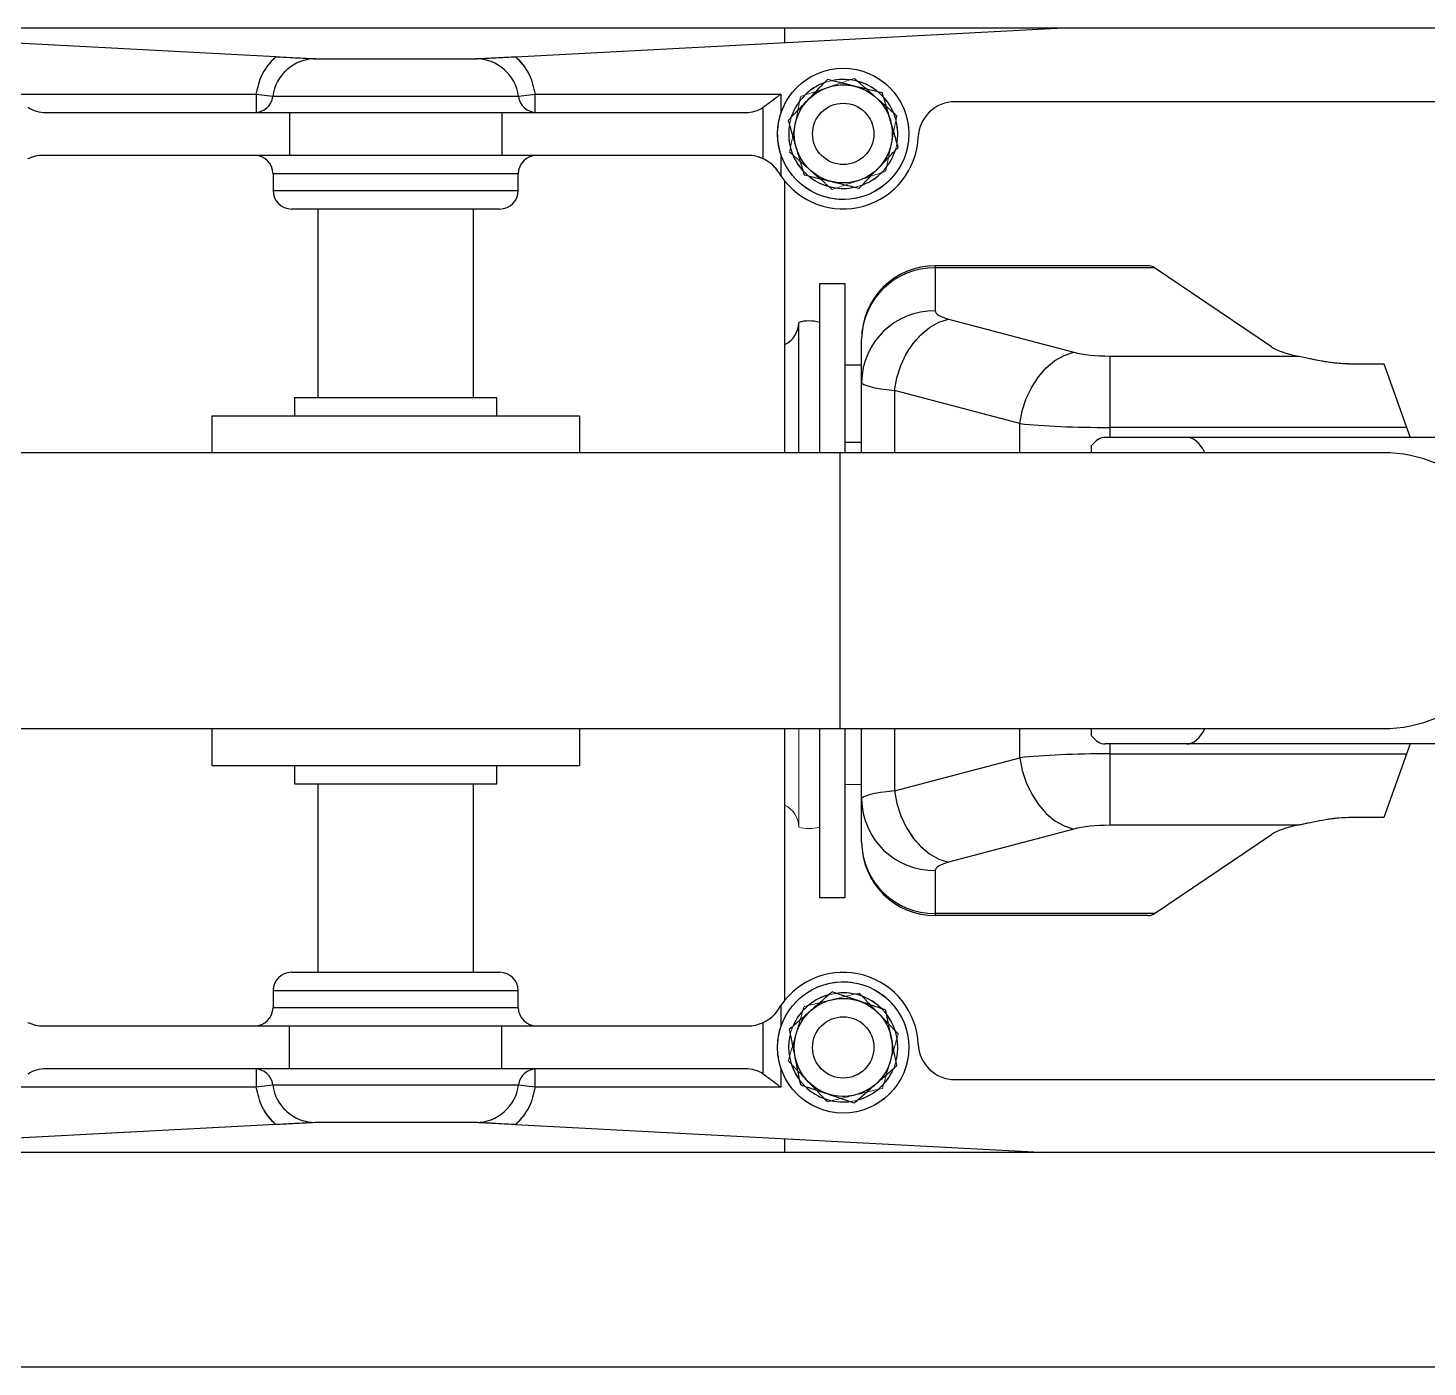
# Model space of a CAD drawing. Header units: feet. Extents: x -21 to 5170, y -254 to 1413.
# Drawn here: x 493.46 to 503.91, y 439.07 to 449.07 of the extents above; entities that cross this region are included whole.
import ezdxf

# ---------------------------------------------------------------- set-up
doc = ezdxf.new("R2010")
doc.units = ezdxf.units.FT
doc.header["$MEASUREMENT"] = 0
doc.layers.add('E-ARRY-TABL', color=9, linetype='Continuous')

# ---------------------------------------------------------------- blocks, each defined once
blk = doc.blocks.new('2.2.1_8 Mid Plan View')
at = {"color": 7, "linetype": 'Continuous', "lineweight": 15}
for p, q in [((-0.30061, -3.73684), (-0.30061, 2.68042)), ((0.30109, 2.68042), (0.30109, -3.73684)), ((-0.41544, -3.62201), (-0.41544, 2.56559)), ((-0.08202, 0.09022), (-0.08202, -0.1048)), ((0.08202, 0.09022), (0.08202, -0.1048)), ((-0.26164, 0.08119), (-0.26164, -0.22889)), ((0.26164, -0.22889), (0.26164, 0.08119)), ((-0.12142, 0.00057), (-0.08733, 0.01273)), ((-0.08733, 0.01273), (-0.08202, 0.01463)), ((-0.08733, 0.01273), (-0.08733, -0.14613)), ((0.08202, 0.01463), (0.08733, 0.01273)), ((0.08733, -0.14613), (0.08733, 0.01273)), ((0.08733, 0.01273), (0.12142, 0.00057)), ((-0.12142, -0.0164), (-0.12142, 0.00057)), ((-0.07382, 0), (-0.07382, -0.29035)), ((0.07382, -0.29035), (0.07382, 0)), ((0.12142, 0.00057), (0.12142, -0.0164)), ((-0.12556, -0.14613), (-0.12556, -0.04537)), ((0.12556, -0.04537), (0.12556, -0.14613)), ((-0.13046, -0.05956), (-0.17274, -0.12222)), ((0.17274, -0.12222), (0.13046, -0.05956)), ((-0.08202, -0.1048), (-0.08202, -0.14855)), ((0.08202, -0.1048), (0.08202, -0.14855)), ((-0.17388, -0.12565), (-0.17388, -0.2395)), ((-0.17274, -0.12222), (-0.17274, -0.2395)), ((0.17274, -0.12222), (0.17274, -0.2395)), ((0.17388, -0.12565), (0.17388, -0.2395)), ((-0.08733, -0.14613), (-0.12556, -0.14613)), ((0.08733, -0.14613), (0.12556, -0.14613)), ((-0.07382, -0.15584), (-0.07762, -0.15584)), ((0.07762, -0.15584), (0.07382, -0.15584)), ((-0.14536, -0.23247), (-0.12762, -0.16535)), ((0.12762, -0.16535), (0.14536, -0.23247)), ((0.28572, -0.46404), (0.30109, -0.17084)), ((-0.28572, -0.46404), (-0.30061, -0.18001)), ((-0.08939, -0.19417), (-0.10713, -0.2613)), ((0.10713, -0.2613), (0.08939, -0.19417)), ((-0.17388, -0.2395), (-0.17274, -0.2395)), ((-0.17274, -0.2395), (-0.14975, -0.2395)), ((0.14975, -0.2395), (0.17274, -0.2395)), ((0.17274, -0.2395), (0.17388, -0.2395)), ((-0.11152, -0.27887), (-0.13451, -0.27887)), ((-0.07382, -0.27887), (-0.11152, -0.27887)), ((-0.10375, -0.27887), (-0.10375, -0.28771)), ((0.11152, -0.27887), (0.07382, -0.27887)), ((0.13451, -0.27887), (0.11152, -0.27887)), ((-0.07382, -0.28771), (-0.16416, -0.28771)), ((-0.16416, -0.28771), (-0.16416, -0.30146)), ((-0.07382, -0.29035), (-0.07382, -0.42979)), ((0.16416, -0.28771), (0.07382, -0.28771)), ((0.07382, -0.42979), (0.07382, -0.29035)), ((0.16416, -0.30146), (0.16416, -0.28771)), ((-0.16416, -0.30146), (-0.07382, -0.30146)), ((0.07382, -0.30146), (0.16416, -0.30146)), ((-0.07382, -0.31255), (-0.12655, -0.31255)), ((-0.29328, -0.31988), (-0.30061, -0.31988)), ((-0.26575, -0.45363), (-0.26575, -0.32202)), ((-0.22193, -0.32202), (-0.2235, -0.32303)), ((-0.07382, -0.31988), (-0.21905, -0.31988)), ((0.21905, -0.31988), (0.07382, -0.31988)), ((0.2235, -0.32303), (0.22193, -0.32202)), ((0.26575, -0.32202), (0.26575, -0.45363)), ((0.30109, -0.31988), (0.29328, -0.31988)), ((-0.23108, -0.33148), (-0.25867, -0.33148)), ((0.25867, -0.33148), (0.23108, -0.33148)), ((-0.2559, -0.47148), (-0.2559, -0.34118)), ((-0.23294, -0.33983), (-0.23294, -0.47148)), ((0.23294, -0.47148), (0.23294, -0.33983)), ((0.2559, -0.34118), (0.2559, -0.47148)), ((-0.0935, -0.62663), (-0.0935, -0.42979)), ((-0.0935, -0.42979), (-0.07382, -0.42979)), ((-0.07382, -0.62663), (-0.07382, -0.42979)), ((0.07382, -0.42979), (0.0935, -0.42979)), ((0.07382, -0.62663), (0.07382, -0.42979)), ((0.0935, -0.62663), (0.0935, -0.42979)), ((-0.21407, -0.46259), (-0.22309, -0.46259)), ((0.22309, -0.46259), (0.21407, -0.46259)), ((-0.2559, -0.47148), (-0.23294, -0.47148)), ((-0.2559, -0.58494), (-0.2559, -0.47148)), ((-0.23294, -0.47148), (-0.23294, -0.58494)), ((0.23294, -0.58494), (0.23294, -0.47148)), ((0.2559, -0.47148), (0.23294, -0.47148)), ((0.2559, -0.47148), (0.2559, -0.58494)), ((-0.20423, -0.47244), (-0.20423, -0.58398)), ((-0.0935, -0.47408), (-0.10335, -0.47408)), ((-0.10335, -0.58234), (-0.10335, -0.47408)), ((0.10335, -0.47408), (0.0935, -0.47408)), ((0.10335, -0.58234), (0.10335, -0.47408)), ((0.20423, -0.58398), (0.20423, -0.47244)), ((-0.28461, -0.48573), (-0.28463, -0.48487)), ((-0.28461, -0.57112), (-0.28461, -0.4853)), ((-0.10335, -0.48654), (-0.20423, -0.48654)), ((0.20423, -0.48654), (0.10335, -0.48654)), ((0.28461, -0.4853), (0.28461, -0.57112)), ((-0.20423, -0.56988), (-0.10335, -0.56988)), ((0.10335, -0.56988), (0.20423, -0.56988)), ((0.28461, -0.57069), (0.28463, -0.57155)), ((-0.10335, -0.58234), (-0.0935, -0.58234)), ((0.0935, -0.58234), (0.10335, -0.58234)), ((-0.2559, -0.58494), (-0.23294, -0.58494)), ((-0.2559, -0.71524), (-0.2559, -0.58494)), ((-0.23294, -0.58494), (-0.23294, -0.71659)), ((0.2559, -0.58494), (0.23294, -0.58494)), ((0.23294, -0.71659), (0.23294, -0.58494)), ((0.2559, -0.58494), (0.2559, -0.71524)), ((-0.28572, -0.59238), (-0.30061, -0.87641)), ((-0.22309, -0.59383), (-0.21407, -0.59383)), ((0.21407, -0.59383), (0.22309, -0.59383)), ((0.28572, -0.59238), (0.30109, -0.88558)), ((-0.26575, -0.7344), (-0.26575, -0.60279)), ((0.26575, -0.60279), (0.26575, -0.7344)), ((-0.0935, -0.62663), (-0.07382, -0.62663)), ((-0.07382, -0.62663), (-0.07382, -0.76607)), ((0.07382, -0.76607), (0.07382, -0.62663)), ((0.07382, -0.62663), (0.0935, -0.62663))]:
    blk.add_line(p, q, dxfattribs=at)
at = {"color": 8, "linetype": 'Continuous', "lineweight": 15}
for p, q in [((-0.08733, -0.14613), (-0.08202, -0.14613)), ((0.08202, -0.14613), (0.08733, -0.14613)), ((-0.07382, -0.19417), (-0.08939, -0.19417)), ((0.08939, -0.19417), (0.07382, -0.19417)), ((-0.10713, -0.2613), (-0.07382, -0.2613)), ((0.07382, -0.2613), (0.10713, -0.2613)), ((0.07382, -0.29035), (-0.07382, -0.29035)), ((-0.26575, -0.32202), (-0.2555, -0.32202)), ((-0.23334, -0.32202), (-0.22193, -0.32202)), ((0.22193, -0.32202), (0.23334, -0.32202)), ((0.2555, -0.32202), (0.26575, -0.32202)), ((-0.26461, -0.46253), (-0.26575, -0.45363)), ((-0.25594, -0.45363), (-0.26575, -0.45363)), ((0.26575, -0.45363), (0.25594, -0.45363)), ((0.26575, -0.45363), (0.26461, -0.46253)), ((-0.26451, -0.46252), (-0.26451, -0.5939)), ((-0.22309, -0.46259), (-0.22309, -0.59383)), ((-0.21407, -0.59383), (-0.21407, -0.46259)), ((0.21407, -0.46259), (0.21407, -0.59383)), ((0.22309, -0.59383), (0.22309, -0.46259)), ((0.26451, -0.5939), (0.26451, -0.46252)), ((-0.26575, -0.60279), (-0.26461, -0.59389)), ((0.26461, -0.59389), (0.26575, -0.60279)), ((-0.26575, -0.60279), (-0.25594, -0.60279)), ((0.25594, -0.60279), (0.26575, -0.60279))]:
    blk.add_line(p, q, dxfattribs=at)
at = {"color": 7, "linetype": 'Continuous', "lineweight": 15, "flags": 128}
for points in [[(-0.08939, -0.19417), (-0.09617, -0.1929), (-0.10274, -0.19077), (-0.1089, -0.18786), (-0.11446, -0.18425), (-0.11924, -0.18006), (-0.1231, -0.17542), (-0.12592, -0.17046), (-0.12762, -0.16535)], [(0.08939, -0.19417), (0.09617, -0.1929), (0.10274, -0.19077), (0.1089, -0.18786), (0.11446, -0.18425), (0.11924, -0.18006), (0.1231, -0.17542), (0.12592, -0.17046), (0.12762, -0.16535)], [(-0.10713, -0.2613), (-0.11391, -0.26002), (-0.12048, -0.25789), (-0.12664, -0.25498), (-0.1322, -0.25138), (-0.13698, -0.24718), (-0.14085, -0.24254), (-0.14367, -0.23758), (-0.14536, -0.23247)], [(0.10713, -0.2613), (0.11391, -0.26002), (0.12048, -0.25789), (0.12664, -0.25498), (0.1322, -0.25138), (0.13698, -0.24718), (0.14085, -0.24254), (0.14367, -0.23758), (0.14536, -0.23247)]]:
    blk.add_lwpolyline(points, dxfattribs=at)
at = {"color": 7, "linetype": 'Continuous', "lineweight": 15}
for centre in [(-0.24442, -0.28871), (0.24442, -0.28871)]:
    blk.add_circle(centre, 0.0164, dxfattribs=at)
for centre, radius, start, end in [((0, 0), 0.07382, 0, 180), ((-0.24196, -0.22889), 0.01968, 180, 267.64472), ((0.24196, -0.22889), 0.01968, 272.35528, 0), ((-0.13451, -0.2395), 0.03937, 180, 270), ((-0.13391, -0.24004), 0.03884, 179.20634, 269.11267), ((-0.11092, -0.24004), 0.03884, 179.20634, 269.11267), ((0.11092, -0.24004), 0.03884, 270.88733, 0.79366), ((0.13391, -0.24004), 0.03884, 270.88733, 0.79366), ((0.13451, -0.2395), 0.03937, 270, 0), ((-0.24442, -0.28871), 0.0351, 96.90411, 108.15411), ((-0.24442, -0.28871), 0.0351, 85.65411, 96.90411), ((-0.24442, -0.28871), 0.04019, 304.01996, 87.64472), ((-0.24442, -0.28871), 0.0351, 74.40411, 85.65411), ((0.24442, -0.28871), 0.04019, 92.35528, 235.98004), ((0.24442, -0.28871), 0.0351, 99.4324, 110.6824), ((0.24442, -0.28871), 0.0351, 88.1824, 99.4324), ((0.24442, -0.28871), 0.0351, 76.9324, 88.1824), ((0.24442, -0.28871), 0.0351, 65.6824, 76.9324), ((-0.24442, -0.28871), 0.0351, 130.65411, 141.90411), ((-0.24442, -0.28871), 0.0351, 119.40411, 130.65411), ((-0.24442, -0.28871), 0.0292, 82.02411, 131.67826), ((-0.24442, -0.28871), 0.0351, 108.15411, 119.40411), ((-0.24442, -0.28871), 0.0351, 63.15411, 74.40411), ((-0.24442, -0.28871), 0.0292, 46.27911, 70.51706), ((-0.24442, -0.28871), 0.0351, 51.90411, 63.15411), ((-0.24442, -0.28871), 0.0351, 40.65411, 51.90411), ((0.24442, -0.28871), 0.0351, 121.9324, 133.1824), ((0.24442, -0.28871), 0.0351, 110.6824, 121.9324), ((0.24442, -0.28871), 0.0292, 77.48076, 124.95791), ((0.24442, -0.28871), 0.0292, 17.4042, 65.70248), ((0.24442, -0.28871), 0.0351, 54.4324, 65.6824), ((0.24442, -0.28871), 0.0351, 43.1824, 54.4324), ((-0.24442, -0.28871), 0.0351, 141.90411, 153.15411), ((-0.24442, -0.28871), 0.02625, 106.27911, 166.27911), ((-0.24442, -0.28871), 0.02625, 46.27911, 106.27911), ((-0.24442, -0.28871), 0.0292, 21.12868, 46.27911), ((-0.24442, -0.28871), 0.0351, 29.40411, 40.65411), ((0.24442, -0.28871), 0.0351, 144.4324, 155.6824), ((0.24442, -0.28871), 0.0351, 133.1824, 144.4324), ((0.24442, -0.28871), 0.0292, 136.15698, 161.3074), ((0.24442, -0.28871), 0.02625, 101.3074, 161.3074), ((0.24442, -0.28871), 0.02625, 41.3074, 101.3074), ((0.24442, -0.28871), 0.0351, 31.9324, 43.1824), ((-0.24442, -0.28871), 0.0351, 153.15411, 164.40411), ((-0.24442, -0.28871), 0.0292, 142.71343, 189.80563), ((-0.24442, -0.28871), 0.02625, 346.27911, 46.27911), ((-0.24442, -0.28871), 0.0351, 18.15411, 29.40411), ((0.24442, -0.28871), 0.0351, 155.6824, 166.9324), ((0.24442, -0.28871), 0.02625, 341.3074, 41.3074), ((0.24442, -0.28871), 0.0351, 20.6824, 31.9324), ((0.24442, -0.28871), 0.0351, 9.4324, 20.6824), ((-0.24442, -0.28871), 0.0351, 164.40411, 175.65411), ((-0.24442, -0.28871), 0.02625, 166.27911, 226.27911), ((-0.24442, -0.28871), 0.0292, 322.45247, 9.92962), ((-0.24442, -0.28871), 0.0351, 6.90411, 18.15411), ((-0.24442, -0.28871), 0.0351, 355.65411, 6.90411), ((0.24442, -0.28871), 0.0351, 166.9324, 178.1824), ((0.24442, -0.28871), 0.0292, 161.3074, 185.54536), ((0.24442, -0.28871), 0.02625, 161.3074, 221.3074), ((0.24442, -0.28871), 0.0351, 358.1824, 9.4324), ((-0.24442, -0.28871), 0.0351, 175.65411, 186.90411), ((-0.24442, -0.28871), 0.0351, 344.40411, 355.65411), ((0.24442, -0.28871), 0.0351, 178.1824, 189.4324), ((0.24442, -0.28871), 0.0292, 315.62303, 5.97122), ((0.24442, -0.28871), 0.0351, 346.9324, 358.1824), ((-0.24442, -0.28871), 0.0351, 186.90411, 198.15411), ((-0.24442, -0.28871), 0.0351, 198.15411, 209.40411), ((-0.24442, -0.28871), 0.0292, 200.59474, 250.94292), ((-0.24442, -0.28871), 0.02625, 286.27911, 346.27911), ((-0.24442, -0.28871), 0.0351, 333.15411, 344.40411), ((0.24442, -0.28871), 0.0351, 189.4324, 200.6824), ((0.24442, -0.28871), 0.0292, 197.0524, 246.70655), ((0.24442, -0.28871), 0.02625, 281.3074, 341.3074), ((0.24442, -0.28871), 0.0351, 335.6824, 346.9324), ((-0.24442, -0.28871), 0.0351, 209.40411, 220.65411), ((-0.24442, -0.28871), 0.0351, 321.90411, 333.15411), ((-0.10766, -0.307), 0.01968, 163.6403, 196.3597), ((0.24442, -0.28871), 0.0351, 200.6824, 211.9324), ((0.24442, -0.28871), 0.02625, 221.3074, 281.3074), ((0.24442, -0.28871), 0.0351, 324.4324, 335.6824), ((-0.24442, -0.28871), 0.0351, 220.65411, 231.90411), ((-0.24442, -0.28871), 0.02625, 226.27911, 286.27911), ((-0.24442, -0.28871), 0.0292, 262.37591, 310.67419), ((-0.24442, -0.28871), 0.0351, 310.65411, 321.90411), ((-0.12655, -0.32567), 0.01312, 26.18366, 90), ((0.24442, -0.28871), 0.0351, 211.9324, 223.1824), ((0.24442, -0.28871), 0.0351, 223.1824, 234.4324), ((0.24442, -0.28871), 0.0292, 257.74173, 304.83392), ((0.24442, -0.28871), 0.0351, 301.9324, 313.1824), ((0.24442, -0.28871), 0.0351, 313.1824, 324.4324), ((-0.24442, -0.28871), 0.0351, 231.90411, 243.15411), ((-0.24442, -0.28871), 0.0351, 243.15411, 254.40411), ((-0.24442, -0.28871), 0.0351, 276.90411, 288.15411), ((-0.24442, -0.28871), 0.0351, 288.15411, 299.40411), ((-0.24442, -0.28871), 0.0351, 299.40411, 310.65411), ((0.24442, -0.28871), 0.0351, 234.4324, 245.6824), ((0.24442, -0.28871), 0.0351, 245.6824, 256.9324), ((0.24442, -0.28871), 0.0351, 279.4324, 290.6824), ((0.24442, -0.28871), 0.0351, 290.6824, 301.9324), ((-0.24442, -0.28871), 0.0351, 254.40411, 265.65411), ((-0.24442, -0.28871), 0.0351, 265.65411, 276.90411), ((0.24442, -0.28871), 0.0351, 256.9324, 268.1824), ((0.24442, -0.28871), 0.0351, 268.1824, 279.4324), ((-0.21325, -0.33983), 0.01968, 154.88049, 180), ((0.21325, -0.33983), 0.01968, 0, 25.11951), ((-0.26575, -0.45275), 0.00984, 277.18076, 0), ((-0.22309, -0.45275), 0.00984, 180, 270), ((0.22309, -0.45275), 0.00984, 270, 0), ((0.26575, -0.45275), 0.00984, 180, 262.81924), ((-0.26164, -0.4853), 0.02297, 97.18076, 180), ((-0.21407, -0.47244), 0.00984, 0, 90), ((0.21407, -0.47244), 0.00984, 90, 180), ((0.26164, -0.4853), 0.02297, 0, 82.81924), ((-0.26164, -0.57112), 0.02297, 180, 262.81924), ((0.26164, -0.57112), 0.02297, 277.18076, 0), ((-0.21407, -0.58398), 0.00984, 270, 0), ((0.21407, -0.58398), 0.00984, 180, 270), ((-0.26575, -0.60367), 0.00984, 0, 82.81924), ((-0.22309, -0.60367), 0.00984, 90, 180), ((0.22309, -0.60367), 0.00984, 0, 90), ((0.26575, -0.60367), 0.00984, 97.18076, 180), ((-0.21325, -0.71659), 0.01968, 180, 205.11951), ((0.21325, -0.71659), 0.01968, 334.88049, 0)]:
    blk.add_arc(centre, radius, start, end, dxfattribs=at)
for centre, major_axis, ratio, start_param, end_param in [((-0.13432, -0.0164), (0, 0.04593), 0.24585, 3.490958, 4.029993), ((0.13432, -0.0164), (0, 0.04593), 0.24585, 2.253193, 2.792228), ((-0.04921, -0.1048), (0.03281, 0), 0.444444, 2.418858, 3.141593), ((0.04921, -0.1048), (0.03281, 0), 0.444444, 0, 0.722734), ((-0.13451, -0.12565), (0.03937, 0), 0.364309, 2.900524, 3.141593), ((0.13451, -0.12565), (0.03937, 0), 0.364309, 0, 0.241069), ((-0.13201, -0.14613), (0, 0.02625), 0.24585, 3.890812, 4.712389), ((-0.09378, -0.14613), (0, 0.06562), 0.09834, 3.890812, 4.712389), ((-0.04921, -0.14855), (0.03281, 0), 0.444444, 3.141593, 3.665191), ((0.04921, -0.14855), (0.03281, 0), 0.444444, 5.759587, 6.283185), ((0.09378, -0.14613), (0, 0.06562), 0.09834, 1.570796, 2.392374), ((0.13201, -0.14613), (0, 0.02625), 0.24585, 1.570796, 2.392374), ((-0.14975, -0.21325), (0, 0.02625), 0.24585, 3.141593, 3.890812), ((0.14975, -0.21325), (0, 0.02625), 0.24585, 2.392374, 3.141593), ((-0.11152, -0.21325), (0, 0.06562), 0.09834, 3.141593, 3.890812), ((0.11152, -0.21325), (0, 0.06562), 0.09834, 2.392374, 3.141593), ((-0.26575, -0.34118), (0, 0.01395), 0.70539, 4.712389, 5.481174), ((0.26575, -0.34118), (0, 0.01395), 0.70539, 0.802011, 1.570796), ((-0.26575, -0.71524), (0, 0.01395), 0.70539, 3.943604, 4.712389), ((0.26575, -0.71524), (0, 0.01395), 0.70539, 1.570796, 2.339581)]:
    blk.add_ellipse(centre, major_axis=major_axis, ratio=ratio, start_param=start_param, end_param=end_param, dxfattribs=at)
for points, knots in [([(-0.12556, -0.04537), (-0.12512, -0.04331), (-0.12424, -0.03914), (-0.12279, -0.03206), (-0.12171, -0.02445), (-0.12142, -0.01914), (-0.12142, -0.01643), (-0.12142, -0.0164)], [0, 0, 0, 0, 0.245342, 0.49764, 0.743058, 0.997175, 1, 1, 1, 1]), ([(0.12142, -0.0164), (0.12149, -0.01879), (0.12161, -0.02362), (0.12257, -0.03061), (0.12382, -0.03724), (0.12489, -0.04208), (0.12542, -0.04467), (0.12556, -0.04537)], [0, 0, 0, 0, 0.225619, 0.458408, 0.683808, 0.914596, 1, 1, 1, 1]), ([(-0.23723, -0.25927), (-0.23959, -0.25996), (-0.24436, -0.26135), (-0.24929, -0.26279), (-0.25178, -0.26352)], [0, 0, 0, 0, 0.495458, 1, 1, 1, 1]), ([(-0.22628, -0.26974), (-0.22728, -0.26879), (-0.23098, -0.26524), (-0.23459, -0.26179), (-0.23723, -0.25927)], [0, 0, 0, 0, 0.268634, 1, 1, 1, 1]), ([(0.25413, -0.26), (0.25289, -0.26025), (0.24804, -0.26122), (0.24301, -0.26223), (0.23927, -0.26297)], [0, 0, 0, 0, 0.257551, 1, 1, 1, 1]), ([(0.26414, -0.27139), (0.2639, -0.27112), (0.2621, -0.26907), (0.25872, -0.26522), (0.25567, -0.26175), (0.25413, -0.26)], [0, 0, 0, 0, 0.070086, 0.530782, 1, 1, 1, 1]), ([(-0.26632, -0.26776), (-0.26691, -0.27016), (-0.26808, -0.27498), (-0.2693, -0.27997), (-0.26992, -0.28249)], [0, 0, 0, 0, 0.495458, 1, 1, 1, 1]), ([(-0.25178, -0.26352), (-0.25212, -0.26362), (-0.25473, -0.26438), (-0.25966, -0.26582), (-0.26409, -0.26711), (-0.26632, -0.26776)], [0, 0, 0, 0, 0.070086, 0.530782, 1, 1, 1, 1]), ([(0.22441, -0.26594), (0.22363, -0.26828), (0.22203, -0.27298), (0.22039, -0.27784), (0.21956, -0.2803)], [0, 0, 0, 0, 0.495458, 1, 1, 1, 1]), ([(0.23927, -0.26297), (0.23792, -0.26324), (0.23289, -0.26425), (0.228, -0.26523), (0.22441, -0.26594)], [0, 0, 0, 0, 0.268634, 1, 1, 1, 1]), ([(-0.21533, -0.28022), (-0.21625, -0.27934), (-0.21982, -0.27592), (-0.22353, -0.27238), (-0.22628, -0.26974)], [0, 0, 0, 0, 0.257551, 1, 1, 1, 1]), ([(0.27414, -0.28277), (0.27251, -0.28092), (0.26924, -0.27719), (0.26585, -0.27333), (0.26414, -0.27139)], [0, 0, 0, 0, 0.495458, 1, 1, 1, 1]), ([(-0.26992, -0.28249), (-0.27, -0.28283), (-0.27065, -0.28548), (-0.27186, -0.29046), (-0.27296, -0.29494), (-0.27351, -0.29721)], [0, 0, 0, 0, 0.070086, 0.530782, 1, 1, 1, 1]), ([(-0.21892, -0.29494), (-0.21884, -0.29459), (-0.21819, -0.29194), (-0.21698, -0.28696), (-0.21588, -0.28248), (-0.21533, -0.28022)], [0, 0, 0, 0, 0.070086, 0.530782, 1, 1, 1, 1]), ([(0.21956, -0.2803), (0.21944, -0.28064), (0.21857, -0.28322), (0.21693, -0.28807), (0.21545, -0.29245), (0.2147, -0.29465)], [0, 0, 0, 0, 0.070086, 0.530782, 1, 1, 1, 1]), ([(0.26928, -0.29712), (0.2694, -0.29678), (0.27027, -0.29421), (0.27191, -0.28935), (0.27339, -0.28497), (0.27414, -0.28277)], [0, 0, 0, 0, 0.070086, 0.530782, 1, 1, 1, 1]), ([(-0.26256, -0.30768), (-0.26356, -0.30673), (-0.26726, -0.30318), (-0.27087, -0.29973), (-0.27351, -0.29721)], [0, 0, 0, 0, 0.268634, 1, 1, 1, 1]), ([(-0.22252, -0.30966), (-0.22193, -0.30727), (-0.22075, -0.30244), (-0.21954, -0.29745), (-0.21892, -0.29494)], [0, 0, 0, 0, 0.495458, 1, 1, 1, 1]), ([(0.2147, -0.29465), (0.21633, -0.2965), (0.2196, -0.30023), (0.22299, -0.30409), (0.2247, -0.30604)], [0, 0, 0, 0, 0.495458, 1, 1, 1, 1]), ([(0.26443, -0.31148), (0.26521, -0.30915), (0.26681, -0.30444), (0.26845, -0.29958), (0.26928, -0.29712)], [0, 0, 0, 0, 0.495458, 1, 1, 1, 1]), ([(0.2247, -0.30604), (0.22494, -0.30631), (0.22674, -0.30835), (0.23012, -0.3122), (0.23317, -0.31567), (0.23471, -0.31742)], [0, 0, 0, 0, 0.070086, 0.530782, 1, 1, 1, 1]), ([(-0.25161, -0.31815), (-0.25253, -0.31727), (-0.2561, -0.31386), (-0.25981, -0.31031), (-0.26256, -0.30768)], [0, 0, 0, 0, 0.257551, 1, 1, 1, 1]), ([(-0.25161, -0.31815), (-0.24925, -0.31746), (-0.24448, -0.31607), (-0.23955, -0.31463), (-0.23706, -0.3139)], [0, 0, 0, 0, 0.495458, 1, 1, 1, 1]), ([(-0.23706, -0.3139), (-0.23672, -0.3138), (-0.23411, -0.31304), (-0.22918, -0.3116), (-0.22475, -0.31031), (-0.22252, -0.30966)], [0, 0, 0, 0, 0.070086, 0.530782, 1, 1, 1, 1]), ([(0.24957, -0.31445), (0.24821, -0.31472), (0.24319, -0.31572), (0.23829, -0.3167), (0.23471, -0.31742)], [0, 0, 0, 0, 0.268634, 1, 1, 1, 1]), ([(0.26443, -0.31148), (0.26318, -0.31173), (0.25833, -0.31269), (0.2533, -0.3137), (0.24957, -0.31445)], [0, 0, 0, 0, 0.257551, 1, 1, 1, 1]), ([(-0.26575, -0.32202), (-0.26574, -0.32203), (-0.26465, -0.32343), (-0.2621, -0.3267), (-0.25992, -0.32974), (-0.25867, -0.33148)], [0, 0, 0, 0, 0.003777, 0.432324, 1, 1, 1, 1]), ([(0.25867, -0.33148), (0.25992, -0.32974), (0.2621, -0.3267), (0.26465, -0.32343), (0.26574, -0.32203), (0.26575, -0.32202)], [0, 0, 0, 0, 0.567676, 0.996223, 1, 1, 1, 1]), ([(-0.2235, -0.32303), (-0.22497, -0.32409), (-0.22791, -0.32623), (-0.23011, -0.32951), (-0.23093, -0.33119), (-0.23108, -0.33148)], [0, 0, 0, 0, 0.451634, 0.905839, 1, 1, 1, 1]), ([(0.23108, -0.33148), (0.23037, -0.33019), (0.22896, -0.32761), (0.22608, -0.32472), (0.22411, -0.32343), (0.2235, -0.32303)], [0, 0, 0, 0, 0.40927, 0.81718, 1, 1, 1, 1]), ([(-0.28572, -0.46404), (-0.28549, -0.46378), (-0.28277, -0.46086), (-0.27649, -0.45608), (-0.26933, -0.45445), (-0.26575, -0.45363)], [0, 0, 0, 0, 0.045613, 0.522765, 1, 1, 1, 1]), ([(0.26575, -0.45363), (0.26937, -0.45442), (0.27696, -0.45607), (0.28271, -0.46131), (0.28572, -0.46404)], [0, 0, 0, 0, 0.477569, 1, 1, 1, 1]), ([(-0.28463, -0.48487), (-0.28471, -0.4834), (-0.28487, -0.48041), (-0.28518, -0.47435), (-0.28548, -0.46876), (-0.28568, -0.46483), (-0.28572, -0.46404)], [0, 0, 0, 0, 0.238972, 0.483667, 0.895277, 1, 1, 1, 1]), ([(0.28572, -0.46404), (0.28559, -0.46657), (0.28525, -0.4731), (0.28489, -0.48), (0.28468, -0.48404), (0.28463, -0.48487)], [0, 0, 0, 0, 0.334113, 0.862931, 1, 1, 1, 1]), ([(-0.28572, -0.59238), (-0.28559, -0.58985), (-0.28525, -0.58332), (-0.28489, -0.57642), (-0.28468, -0.57238), (-0.28463, -0.57155)], [0, 0, 0, 0, 0.334113, 0.862931, 1, 1, 1, 1]), ([(0.28463, -0.57155), (0.28471, -0.57302), (0.28487, -0.57601), (0.28518, -0.58207), (0.28548, -0.58766), (0.28568, -0.59158), (0.28572, -0.59238)], [0, 0, 0, 0, 0.238972, 0.483667, 0.895277, 1, 1, 1, 1]), ([(-0.26575, -0.60279), (-0.26937, -0.602), (-0.27696, -0.60034), (-0.28271, -0.59511), (-0.28572, -0.59238)], [0, 0, 0, 0, 0.477569, 1, 1, 1, 1]), ([(0.28572, -0.59238), (0.28549, -0.59264), (0.28277, -0.59555), (0.27649, -0.60033), (0.26933, -0.60197), (0.26575, -0.60279)], [0, 0, 0, 0, 0.045613, 0.522765, 1, 1, 1, 1])]:
    blk.add_open_spline(points, degree=3, knots=knots, dxfattribs=at)

msp = doc.modelspace()

# ---------------------------------------------------------------- linework, layer by layer
at = {"layer": 'E-ARRY-TABL'}
for p, q in [((451.43656, 449.06689), (540.97639, 449.06689)), ((495.3111, 448.85248), (491.22004, 449.06689)), ((497.10186, 448.85248), (501.19292, 449.06689)), ((499.11332, 448.9579), (499.11332, 449.06689)), ((495.60779, 448.83693), (496.80517, 448.83693)), ((496.79917, 448.83693), (496.81115, 448.83725)), ((493.32954, 448.57372), (495.16587, 448.57372)), ((495.16587, 448.57372), (495.29003, 448.55789)), ((495.16587, 448.57372), (495.16587, 448.43693)), ((497.12309, 448.55655), (495.28986, 448.55655)), ((497.12292, 448.55789), (497.24709, 448.57372)), ((497.24709, 448.57372), (499.08341, 448.57372)), ((497.24709, 448.43693), (497.24709, 448.57372)), ((499.08341, 448.57372), (499.08341, 448.43073)), ((493.59684, 448.43639), (498.81612, 448.43639)), ((495.41488, 448.43639), (495.41488, 448.11595)), ((496.99807, 448.43639), (496.99807, 448.11595)), ((498.95148, 448.08997), (498.95148, 448.47501)), ((505.93409, 448.51649), (500.38292, 448.51649)), ((498.83488, 448.11595), (493.57807, 448.11595)), ((499.08341, 448.1216), (499.08341, 447.96243)), ((495.29094, 447.97862), (495.29094, 447.85273)), ((497.12202, 447.97862), (495.29094, 447.97862)), ((497.12202, 447.85273), (497.12202, 447.97862)), ((499.08341, 447.96243), (499.0694, 447.98426)), ((499.11332, 445.89576), (499.11332, 447.92213)), ((495.29094, 447.85273), (497.12202, 447.85273)), ((496.98469, 447.7154), (495.42827, 447.7154)), ((495.62511, 447.7154), (495.62511, 446.30775)), ((496.78784, 446.30775), (496.78784, 447.7154)), ((500.23485, 447.29196), (500.23485, 446.95529)), ((501.82342, 447.29196), (500.23485, 447.29196)), ((501.8712, 447.27608), (500.23485, 447.27608)), ((502.74553, 446.68604), (501.8712, 447.27608)), ((499.37035, 447.15637), (499.37035, 445.89576)), ((499.56216, 447.15637), (499.37035, 447.15637)), ((499.56216, 445.89576), (499.56216, 447.15637)), ((499.21563, 445.89576), (499.21563, 446.86852)), ((500.33292, 446.89397), (501.2695, 446.64641)), ((499.68553, 445.89576), (499.68553, 446.74264)), ((499.68553, 446.55037), (499.56216, 446.55037)), ((501.53765, 446.6177), (502.94352, 446.6177)), ((501.53765, 446.6177), (501.53765, 446.0102)), ((503.34769, 446.55999), (503.58457, 446.55999)), ((503.58457, 446.55999), (503.78064, 446.0102)), ((500.86727, 446.11298), (499.93069, 446.36053)), ((499.93069, 446.36053), (499.93069, 445.89576)), ((495.45116, 446.30775), (495.45116, 446.17042)), ((495.45116, 446.30775), (496.9618, 446.30775)), ((496.9618, 446.17042), (496.9618, 446.30775)), ((494.83317, 446.17042), (494.83317, 445.89576)), ((494.83317, 446.17042), (497.57979, 446.17042)), ((497.57979, 446.17042), (497.57979, 445.89576)), ((500.86727, 445.89576), (500.86727, 446.11298)), ((503.75423, 446.08426), (501.53765, 446.08426)), ((499.56216, 445.97358), (499.68553, 445.97358)), ((501.40217, 445.89576), (501.40217, 445.94887)), ((504.83544, 446.0102), (501.50389, 446.0102)), ((503.57658, 445.89576), (488.83638, 445.89576)), ((499.52531, 443.8358), (499.52531, 445.89576)), ((488.83638, 443.8358), (503.57658, 443.8358)), ((494.83317, 443.8358), (494.83317, 443.56113)), ((497.57979, 443.8358), (497.57979, 443.56113)), ((499.11332, 441.80942), (499.11332, 443.8358)), ((499.37035, 443.8358), (499.37035, 442.57519)), ((499.56216, 442.57519), (499.56216, 443.8358)), ((499.68553, 442.98892), (499.68553, 443.8358)), ((499.93069, 443.8358), (499.93069, 443.37103)), ((500.86727, 443.61858), (500.86727, 443.8358)), ((501.40217, 443.78268), (501.40217, 443.8358)), ((504.83544, 443.72135), (501.50389, 443.72135)), ((501.53765, 443.72135), (501.53765, 443.11386)), ((503.78064, 443.72135), (503.58457, 443.17157)), ((499.93069, 443.37103), (500.86727, 443.61858)), ((501.53765, 443.6473), (503.75423, 443.6473)), ((494.83317, 443.56113), (497.57979, 443.56113)), ((495.45116, 443.56113), (495.45116, 443.4238)), ((496.9618, 443.4238), (496.9618, 443.56113)), ((495.45116, 443.4238), (496.9618, 443.4238)), ((495.62511, 443.4238), (495.62511, 442.01616)), ((496.78784, 442.01616), (496.78784, 443.4238)), ((502.94352, 443.11386), (501.53765, 443.11386)), ((503.58457, 443.17157), (503.34769, 443.17157)), ((501.2695, 443.08514), (500.33292, 442.83759)), ((501.8712, 442.45548), (502.74553, 443.04551)), ((500.23485, 442.77627), (500.23485, 442.4396)), ((499.37035, 442.57519), (499.56216, 442.57519)), ((501.8712, 442.45548), (500.23485, 442.45548)), ((501.82342, 442.4396), (500.23485, 442.4396)), ((495.42827, 442.01616), (496.98469, 442.01616)), ((495.29094, 441.87883), (495.29094, 441.75294)), ((497.12202, 441.87883), (495.29094, 441.87883)), ((497.12202, 441.75294), (497.12202, 441.87883)), ((495.29094, 441.75294), (497.12202, 441.75294)), ((499.0694, 441.7473), (499.08341, 441.76913)), ((499.08341, 441.76913), (499.08341, 441.60995)), ((498.95148, 441.25655), (498.95148, 441.64159)), ((493.57807, 441.61561), (498.83488, 441.61561)), ((495.41488, 441.29517), (495.41488, 441.61561)), ((496.99807, 441.29517), (496.99807, 441.61561)), ((498.81612, 441.29517), (493.59684, 441.29517)), ((495.16587, 441.29462), (495.16587, 441.15784)), ((497.24709, 441.15784), (497.24709, 441.29462)), ((499.08341, 441.30083), (499.08341, 441.15784)), ((500.38292, 441.21506), (505.93409, 441.21506)), ((495.16587, 441.15784), (493.32954, 441.15784)), ((495.29003, 441.17367), (495.16587, 441.15784)), ((495.28986, 441.17501), (497.12309, 441.17501)), ((497.24709, 441.15784), (497.12292, 441.17367)), ((499.08341, 441.15784), (497.24709, 441.15784)), ((495.3111, 440.87907), (491.34811, 440.67138)), ((495.61378, 440.89462), (495.6018, 440.89431)), ((496.80517, 440.89462), (495.60779, 440.89462)), ((497.10186, 440.87907), (501.06485, 440.67138)), ((499.11332, 440.67138), (499.11332, 440.77366)), ((540.97639, 440.67138), (451.43656, 440.67138)), ((539.37419, 439.06919), (453.03876, 439.06919))]:
    msp.add_line(p, q, dxfattribs=at)
for points in [[(499.93069, 446.36053), (499.9485, 446.45515), (499.97818, 446.54686), (500.01881, 446.63281), (500.06914, 446.71036), (500.12761, 446.7771), (500.19242, 446.83099), (500.26157, 446.87035), (500.33292, 446.89397)], [(500.86727, 446.11298), (500.88508, 446.2076), (500.91476, 446.29931), (500.95539, 446.38526), (501.00572, 446.4628), (501.06419, 446.52955), (501.129, 446.58343), (501.19815, 446.62279), (501.2695, 446.64641)], [(500.86727, 443.61858), (500.88508, 443.52396), (500.91476, 443.43225), (500.95539, 443.3463), (501.00572, 443.26875), (501.06419, 443.20201), (501.129, 443.14812), (501.19815, 443.10876), (501.2695, 443.08514)], [(499.93069, 443.37103), (499.9485, 443.2764), (499.97818, 443.1847), (500.01881, 443.09875), (500.06914, 443.0212), (500.12761, 442.95445), (500.19242, 442.90057), (500.26157, 442.86121), (500.33292, 442.83759)]]:
    msp.add_lwpolyline(points, dxfattribs=at)
for centre, radius in [((499.5482, 448.27617), 0.48981), ((499.5482, 448.27617), 0.36622), ((499.5482, 448.27617), 0.22889), ((499.5482, 441.45539), 0.48981), ((499.5482, 441.45539), 0.36622), ((499.5482, 441.45539), 0.22889)]:
    msp.add_circle(centre, radius, dxfattribs=at)
for centre, radius, start, end in [((495.60779, 448.51649), 0.32044, 90, 172.819244), ((496.80517, 448.51649), 0.32044, 7.180756, 90), ((499.5482, 448.27617), 0.40742, 110.594737, 160.942925), ((499.5482, 448.27617), 0.40742, 52.713434, 99.80563), ((495.15361, 448.57372), 0.13733, 270, 352.819244), ((497.25935, 448.57372), 0.13733, 187.180756, 270), ((499.5482, 448.27617), 0.40742, 352.024108, 41.678261), ((500.38292, 448.24183), 0.27466, 90, 177.644716), ((499.5482, 448.27617), 0.40742, 172.375911, 220.674185), ((499.5482, 448.27617), 0.56077, 214.019959, 357.644716), ((493.57807, 447.84128), 0.27466, 90, 115.119505), ((495.15361, 447.97862), 0.13733, 0, 90), ((497.25935, 447.97862), 0.13733, 90, 180), ((498.83488, 447.84128), 0.27466, 64.880495, 90), ((499.5482, 448.27617), 0.40742, 291.128683, 340.517068), ((499.5482, 448.27617), 0.40742, 232.452466, 279.929621), ((495.42827, 447.85273), 0.13733, 180, 270), ((496.98469, 447.85273), 0.13733, 270, 0), ((500.23485, 446.74264), 0.54932, 90, 180), ((500.22735, 446.73424), 0.54188, 89.206342, 179.112667), ((499.03252, 446.86852), 0.18311, 296.183663, 0), ((499.29299, 446.60498), 0.27466, 73.640298, 106.359702), ((500.22735, 446.41346), 0.54188, 89.206342, 179.112667), ((503.57658, 444.86578), 1.02998, 270, 90), ((500.22735, 443.3181), 0.54188, 180.887333, 270.793658), ((500.22735, 442.99731), 0.54188, 180.887333, 270.793658), ((500.23485, 442.98892), 0.54932, 180, 270), ((495.42827, 441.87883), 0.13733, 90, 180), ((496.98469, 441.87883), 0.13733, 0, 90), ((499.5482, 441.45539), 0.56077, 2.355284, 145.980041), ((499.5482, 441.45539), 0.40742, 107.052401, 156.706554), ((499.5482, 441.45539), 0.40742, 46.156976, 95.545353), ((495.15361, 441.75294), 0.13733, 270, 0), ((497.25935, 441.75294), 0.13733, 180, 270), ((493.57807, 441.89027), 0.27466, 244.880495, 270), ((498.83488, 441.89027), 0.27466, 270, 295.119505), ((499.5482, 441.45539), 0.40742, 347.480758, 34.957914), ((499.5482, 441.45539), 0.40742, 167.741727, 214.833923), ((500.38292, 441.48972), 0.27466, 182.355284, 270), ((495.15361, 441.15784), 0.13733, 7.180756, 90), ((497.25935, 441.15784), 0.13733, 90, 172.819244), ((499.5482, 441.45539), 0.40742, 287.404204, 335.702478), ((495.60779, 441.21506), 0.32044, 187.180756, 270), ((496.80517, 441.21506), 0.32044, 270, 352.819244), ((499.5482, 441.45539), 0.40742, 225.623029, 275.971218)]:
    msp.add_arc(centre, radius, start, end, dxfattribs=at)
for centre, major_axis, ratio, start_param, end_param in [((493.59684, 448.57372), (0.19469, 0), 0.70538976, 3.94360402, 4.71238898), ((498.81612, 448.57372), (0.19469, 0), 0.70538976, 4.71238898, 5.48117394), ((501.82342, 446.74264), (0, -0.54932), 0.36430901, 2.90052355, 3.14159265), ((500.60107, 446.95529), (0.36622, 0), 0.24585013, 3.14159265, 3.89081164), ((501.53765, 446.70773), (0.36622, 0), 0.24585013, 3.89081164, 4.71238898), ((503.34769, 446.73998), (0.64088, 0), 0.24585013, 3.49095762, 4.02999262), ((500.60107, 446.42185), (0.91554, 0), 0.09834005, 3.14159265, 3.89081164), ((501.53765, 446.17429), (0.91554, 0), 0.09834005, 3.89081164, 4.71238898), ((501.50389, 445.55243), (0, -0.45777), 0.44444444, 3.14159265, 3.66519143), ((502.11425, 445.55243), (0, -0.45777), 0.44444444, 2.41885841, 3.14159265), ((502.11425, 444.17912), (0, -0.45777), 0.44444444, 0, 0.72273425), ((501.50389, 444.17912), (0, -0.45777), 0.44444444, 5.75958653, 6.28318531), ((501.53765, 443.55726), (0.91554, 0), 0.09834005, 1.57079633, 2.39237366), ((500.60107, 443.30971), (0.91554, 0), 0.09834005, 2.39237366, 3.14159265), ((501.53765, 443.02382), (0.36622, 0), 0.24585013, 1.57079633, 2.39237366), ((503.34769, 442.99158), (0.64088, 0), 0.24585013, 2.25319268, 2.79222769), ((500.60107, 442.77627), (0.36622, 0), 0.24585013, 2.39237366, 3.14159265), ((501.82342, 442.98892), (0, -0.54932), 0.36430901, 0, 0.24106911), ((493.59684, 441.15784), (0.19469, 0), 0.70538976, 1.57079633, 2.33958128), ((498.81612, 441.15784), (0.19469, 0), 0.70538976, 0.80201137, 1.57079633)]:
    msp.add_ellipse(centre, major_axis=major_axis, ratio=ratio, start_param=start_param, end_param=end_param, dxfattribs=at)
for points, knots in [([(495.16587, 448.57372), (495.17689, 448.62427), (495.19998, 448.73013), (495.27297, 448.8105), (495.3111, 448.85248)], [0, 0, 0, 0, 0.47756889, 1, 1, 1, 1]), ([(495.3111, 448.85248), (495.3464, 448.85063), (495.43758, 448.84585), (495.53385, 448.84081), (495.5902, 448.83786), (495.6018, 448.83725)], [0, 0, 0, 0, 0.33411348, 0.86293128, 1, 1, 1, 1]), ([(496.81115, 448.83725), (496.83176, 448.83833), (496.87346, 448.84051), (496.95798, 448.84494), (497.03597, 448.84903), (497.09075, 448.8519), (497.10186, 448.85248)], [0, 0, 0, 0, 0.23897217, 0.4836673, 0.89527689, 1, 1, 1, 1]), ([(497.10186, 448.85248), (497.10541, 448.84917), (497.14614, 448.81127), (497.21284, 448.72364), (497.23567, 448.62369), (497.24709, 448.57372)], [0, 0, 0, 0, 0.04561306, 0.52276465, 1, 1, 1, 1]), ([(499.28353, 448.52927), (499.29682, 448.54317), (499.34628, 448.59489), (499.39444, 448.64525), (499.42966, 448.68208)], [0, 0, 0, 0, 0.26863361, 1, 1, 1, 1]), ([(499.63506, 448.63193), (499.63019, 448.63312), (499.59332, 448.64212), (499.52381, 448.65909), (499.46123, 448.67437), (499.42966, 448.68208)], [0, 0, 0, 0, 0.07008577, 0.53078223, 1, 1, 1, 1]), ([(499.84046, 448.58178), (499.80711, 448.58992), (499.73978, 448.60636), (499.67018, 448.62336), (499.63506, 448.63193)], [0, 0, 0, 0, 0.49545796, 1, 1, 1, 1]), ([(499.08341, 448.57372), (499.08324, 448.57358), (499.06371, 448.55846), (499.01812, 448.52286), (498.97567, 448.49238), (498.95148, 448.47501)], [0, 0, 0, 0, 0.00377679, 0.43232372, 1, 1, 1, 1]), ([(499.1374, 448.37647), (499.14966, 448.3893), (499.1973, 448.4391), (499.24679, 448.49085), (499.28353, 448.52927)], [0, 0, 0, 0, 0.25755135, 1, 1, 1, 1]), ([(499.89973, 448.37882), (499.89833, 448.38363), (499.88769, 448.42006), (499.86763, 448.48875), (499.84957, 448.55058), (499.84046, 448.58178)], [0, 0, 0, 0, 0.07008577, 0.53078223, 1, 1, 1, 1]), ([(499.1374, 448.37647), (499.14702, 448.34351), (499.16645, 448.27698), (499.18653, 448.20821), (499.19666, 448.17351)], [0, 0, 0, 0, 0.49545796, 1, 1, 1, 1]), ([(499.959, 448.17586), (499.94938, 448.20883), (499.92995, 448.27535), (499.90986, 448.34412), (499.89973, 448.37882)], [0, 0, 0, 0, 0.49545796, 1, 1, 1, 1]), ([(499.19666, 448.17351), (499.19807, 448.1687), (499.20871, 448.13227), (499.22877, 448.06358), (499.24682, 448.00175), (499.25593, 447.97055)], [0, 0, 0, 0, 0.07008577, 0.53078223, 1, 1, 1, 1]), ([(499.81287, 448.02306), (499.82616, 448.03695), (499.87562, 448.08867), (499.92378, 448.13903), (499.959, 448.17586)], [0, 0, 0, 0, 0.26863361, 1, 1, 1, 1]), ([(499.0694, 447.98426), (499.05453, 448.00475), (499.02472, 448.04585), (498.97897, 448.07655), (498.95551, 448.088), (498.95148, 448.08997)], [0, 0, 0, 0, 0.451634, 0.90583857, 1, 1, 1, 1]), ([(499.66674, 447.87025), (499.679, 447.88308), (499.72664, 447.93289), (499.77613, 447.98464), (499.81287, 448.02306)], [0, 0, 0, 0, 0.25755135, 1, 1, 1, 1]), ([(499.25593, 447.97055), (499.28929, 447.96241), (499.35662, 447.94597), (499.42622, 447.92897), (499.46133, 447.9204)], [0, 0, 0, 0, 0.49545796, 1, 1, 1, 1]), ([(499.46133, 447.9204), (499.4662, 447.91921), (499.50307, 447.91021), (499.57259, 447.89324), (499.63516, 447.87796), (499.66674, 447.87025)], [0, 0, 0, 0, 0.07008577, 0.53078223, 1, 1, 1, 1]), ([(502.94352, 446.6177), (502.97224, 446.61164), (503.03049, 446.59933), (503.12924, 446.57911), (503.23539, 446.56397), (503.30949, 446.56), (503.34727, 446.55999), (503.34769, 446.55999)], [0, 0, 0, 0, 0.24534168, 0.49763985, 0.74305758, 0.9971753, 1, 1, 1, 1]), ([(503.34769, 443.17157), (503.31446, 443.17069), (503.24695, 443.16889), (503.14942, 443.15559), (503.05691, 443.13807), (502.98944, 443.12323), (502.95328, 443.11585), (502.94352, 443.11386)], [0, 0, 0, 0, 0.2256187, 0.45840813, 0.68380779, 0.91459597, 1, 1, 1, 1]), ([(499.46529, 441.87005), (499.43949, 441.84739), (499.38743, 441.80164), (499.33361, 441.75435), (499.30646, 441.73049)], [0, 0, 0, 0, 0.49545796, 1, 1, 1, 1]), ([(499.66557, 441.80229), (499.66082, 441.8039), (499.62487, 441.81606), (499.55709, 441.83899), (499.49607, 441.85964), (499.46529, 441.87005)], [0, 0, 0, 0, 0.07008577, 0.53078223, 1, 1, 1, 1]), ([(498.95148, 441.64159), (498.96947, 441.65142), (499.0054, 441.67105), (499.04574, 441.71132), (499.06381, 441.7388), (499.0694, 441.7473)], [0, 0, 0, 0, 0.40927033, 0.81717968, 1, 1, 1, 1]), ([(499.86585, 441.73453), (499.83332, 441.74553), (499.76767, 441.76774), (499.69981, 441.79071), (499.66557, 441.80229)], [0, 0, 0, 0, 0.49545796, 1, 1, 1, 1]), ([(499.90731, 441.5272), (499.90354, 441.54605), (499.8895, 441.61623), (499.87584, 441.68455), (499.86585, 441.73453)], [0, 0, 0, 0, 0.26863361, 1, 1, 1, 1]), ([(499.30646, 441.73049), (499.3027, 441.72718), (499.27419, 441.70212), (499.22043, 441.65489), (499.17205, 441.61237), (499.14763, 441.59092)], [0, 0, 0, 0, 0.07008577, 0.53078223, 1, 1, 1, 1]), ([(499.18909, 441.38359), (499.18532, 441.40244), (499.17129, 441.47262), (499.15763, 441.54094), (499.14763, 441.59092)], [0, 0, 0, 0, 0.26863361, 1, 1, 1, 1]), ([(499.94876, 441.31987), (499.94528, 441.33727), (499.93177, 441.40485), (499.91773, 441.47507), (499.90731, 441.5272)], [0, 0, 0, 0, 0.25755135, 1, 1, 1, 1]), ([(499.23055, 441.17626), (499.22707, 441.19366), (499.21355, 441.26124), (499.19951, 441.33146), (499.18909, 441.38359)], [0, 0, 0, 0, 0.25755135, 1, 1, 1, 1]), ([(499.78994, 441.1803), (499.7937, 441.18361), (499.82221, 441.20866), (499.87596, 441.25589), (499.92435, 441.29841), (499.94876, 441.31987)], [0, 0, 0, 0, 0.07008577, 0.53078223, 1, 1, 1, 1]), ([(498.95148, 441.25655), (498.97567, 441.23918), (499.01812, 441.2087), (499.06371, 441.1731), (499.08324, 441.15797), (499.08341, 441.15784)], [0, 0, 0, 0, 0.56767628, 0.99622321, 1, 1, 1, 1]), ([(495.3111, 440.87907), (495.30754, 440.88238), (495.26681, 440.92029), (495.20011, 441.00792), (495.17728, 441.10786), (495.16587, 441.15784)], [0, 0, 0, 0, 0.04561306, 0.52276465, 1, 1, 1, 1]), ([(497.24709, 441.15784), (497.23606, 441.10729), (497.21297, 441.00143), (497.13999, 440.92106), (497.10186, 440.87907)], [0, 0, 0, 0, 0.47756889, 1, 1, 1, 1]), ([(499.23055, 441.17626), (499.26307, 441.16525), (499.32872, 441.14304), (499.39659, 441.12008), (499.43083, 441.10849)], [0, 0, 0, 0, 0.49545796, 1, 1, 1, 1]), ([(499.43083, 441.10849), (499.43558, 441.10689), (499.47153, 441.09472), (499.53931, 441.07179), (499.60033, 441.05115), (499.63111, 441.04073)], [0, 0, 0, 0, 0.07008577, 0.53078223, 1, 1, 1, 1]), ([(499.63111, 441.04073), (499.65691, 441.0634), (499.70897, 441.10914), (499.76278, 441.15644), (499.78994, 441.1803)], [0, 0, 0, 0, 0.49545796, 1, 1, 1, 1]), ([(495.6018, 440.89431), (495.5812, 440.89323), (495.53949, 440.89104), (495.45498, 440.88661), (495.37698, 440.88253), (495.32221, 440.87966), (495.3111, 440.87907)], [0, 0, 0, 0, 0.23897217, 0.4836673, 0.89527689, 1, 1, 1, 1]), ([(497.10186, 440.87907), (497.06655, 440.88092), (496.97538, 440.8857), (496.8791, 440.89075), (496.82275, 440.8937), (496.81115, 440.89431)], [0, 0, 0, 0, 0.33411348, 0.86293128, 1, 1, 1, 1])]:
    msp.add_open_spline(points, degree=3, knots=knots, dxfattribs=at)

# ---------------------------------------------------------------- block references
at = {"layer": 'E-ARRY-TABL', "xscale": -13.95298604562408, "yscale": 13.95298604562408, "zscale": 13.95298604562408, "rotation": 270}
msp.add_blockref('2.2.1_8 Mid Plan View', (503.57658, 444.86578), dxfattribs=at)

doc.saveas('drawing.dxf')
